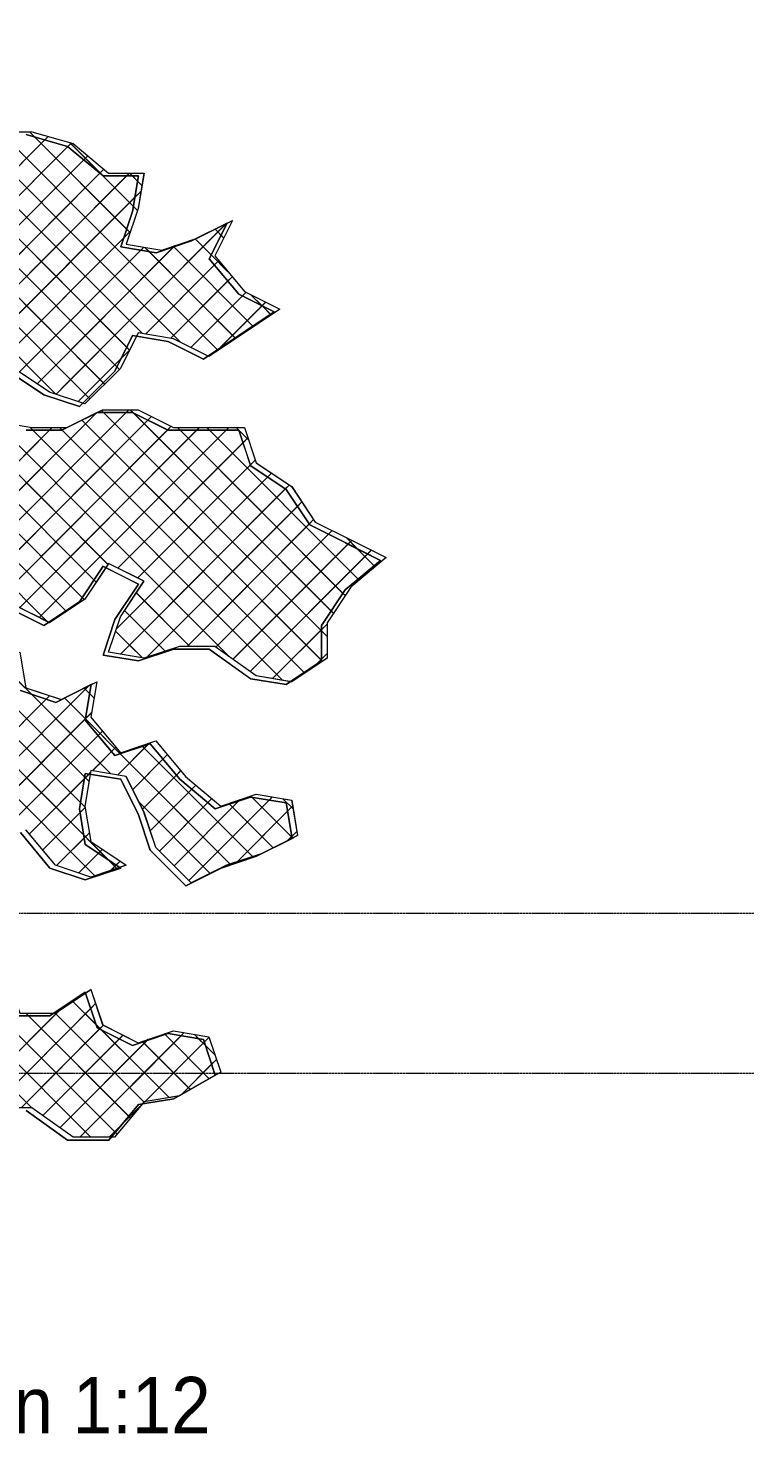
# Model space of a CAD drawing. Header units: millimetres. Extents: x -12186 to 152825, y -4386 to 9463.
# Drawn here: x 123591 to 125498, y 1431 to 5158 of the extents above; entities that cross this region are included whole.
import ezdxf

# ---------------------------------------------------------------- set-up
doc = ezdxf.new("R2010")
doc.units = ezdxf.units.MM
doc.linetypes.add('1000 Dashed', pattern=[2, 1, -1])
for name, color, linetype, lineweight in [('A-FLOR-LEVL', 51, 'Continuous', 5), ('G-ANNO-TEXT', 231, 'Continuous', 5), ('G-IMPT', 8, 'Continuous', 5), ('L-PLNT', 71, 'Continuous', 5)]:
    doc.layers.add(name, color=color, linetype=linetype, lineweight=lineweight)
doc.styles.add('Arial_4', font='arial.ttf', dxfattribs={"width": 0.9, "height": 150})

# ---------------------------------------------------------------- blocks, each defined once
blk = doc.blocks.new('SVA_Shades of Green Tree - Australian_Tree_based_on_Leopard_Tree_2901-V502-Section 4')
at = {"layer": 'G-IMPT'}
for p, q in [((-35442.8, 4322.5), (-36030.7, 4911.4)), ((-35442.7, 4322.5), (-36030.6, 4911.4)), ((-35343.2, 4301.3), (-35923.5, 4882.6)), ((-35831.7, 4868.9), (-35845.4, 4882.6)), ((-35577.4, 4614.3), (-35845.2, 4882.6)), ((-36675.1, 3988.6), (-35804.2, 4861)), ((-36675, 3988.6), (-35795, 4870)), ((-36640.4, 3944.8), (-35734.1, 4852.6)), ((-35648.9, 4215.3), (-36296.3, 4863.7)), ((-35645.1, 4211.6), (-36296.1, 4863.7)), ((-35544.5, 4345.9), (-36052.3, 4854.6)), ((-35544.3, 4345.9), (-36052.2, 4854.6)), ((-35344.8, 4302.7), (-35916.3, 4875.2)), ((-35586.7, 4623.5), (-35831.7, 4868.9)), ((-35804.2, 4861), (-35795.2, 4870)), ((-35743.5, 4843.3), (-35734.3, 4852.6)), ((-35651.1, 4766.5), (-35738.3, 4853.8)), ((-35557.8, 4673.1), (-35738.2, 4853.8)), ((-35688.1, 4176), (-36354.9, 4844)), ((-35684.3, 4172.4), (-36354.8, 4844)), ((-36281.1, 4304.8), (-35743.5, 4843.3)), ((-36159.7, 4347.9), (-35689.9, 4818.5)), ((-35700.7, 4807.8), (-35690, 4818.5)), ((-35775.4, 4185.1), (-36378.8, 4789.5)), ((-35775.3, 4185.1), (-36378.7, 4789.5)), ((-36159.8, 4347.9), (-35700.7, 4807.8)), ((-36081.5, 4347.9), (-35658, 4772.2)), ((-36081.4, 4347.9), (-35647.1, 4782.9)), ((-35586.5, 4309.5), (-36074, 4797.9)), ((-36021, 4330), (-35579.2, 4772.5)), ((-35658, 4772.2), (-35647.3, 4782.9)), ((-35586.7, 4765.1), (-35579.3, 4772.5)), ((-35571.5, 4765.1), (-35578.9, 4772.5)), ((-35545.9, 4739.6), (-35578.7, 4772.5)), ((-35612.5, 4257.2), (-36124.7, 4770.2)), ((-35606, 4250.8), (-36124.5, 4770.2)), ((-36021.1, 4330), (-35586.7, 4765.1)), ((-35568.8, 4684), (-35651.1, 4766.5)), ((-35557.6, 4751.2), (-35571.5, 4765.1)), ((-35546.1, 4739.6), (-35557.6, 4751.2)), ((-35966, 4306.8), (-35564.6, 4708.8)), ((-35965.8, 4306.8), (-35548.4, 4725)), ((-35564.6, 4708.8), (-35548.5, 4725)), ((-35558, 4673.1), (-35568.8, 4684)), ((-35774.4, 4184.8), (-35321.8, 4638.2)), ((-35760.5, 4198.9), (-35322, 4638.1)), ((-35577.5, 4614.3), (-35586.7, 4623.5)), ((-35399.2, 4599.5), (-35319.7, 4639.3)), ((-35335.6, 4607.3), (-35351.6, 4623.3)), ((-35328.2, 4600), (-35351.5, 4623.3)), ((-35919, 4275.4), (-35594.3, 4600.7)), ((-35918.8, 4275.4), (-35575.8, 4619)), ((-35594.3, 4600.7), (-35576, 4619)), ((-35317.1, 4510.4), (-35404.3, 4597.8)), ((-35361.7, 4555), (-35403.8, 4597.2)), ((-35328.3, 4600), (-35335.6, 4607.3)), ((-35872, 4244.1), (-35549.1, 4567.5)), ((-35871.9, 4244.1), (-35540.6, 4575.9)), ((-35825, 4212.7), (-35462.4, 4575.9)), ((-35824.9, 4212.7), (-35458.5, 4579.7)), ((-35549.1, 4567.5), (-35540.7, 4575.9)), ((-35527.1, 4563.8), (-35538.9, 4575.6)), ((-35296.2, 4332.7), (-35538.8, 4575.6)), ((-35297.8, 4334.1), (-35527.1, 4563.8)), ((-35461.3, 4576.3), (-35463.2, 4578.2)), ((-35249.2, 4364), (-35463, 4578.2)), ((-35462.4, 4575.9), (-35458.7, 4579.7)), ((-35250.8, 4365.5), (-35461.3, 4576.3)), ((-35317.2, 4510.4), (-35361.7, 4555)), ((-35536.7, 4344.6), (-35353.1, 4528.5)), ((-35536.6, 4344.6), (-35341.6, 4539.9)), ((-35353.1, 4528.5), (-35341.8, 4539.9)), ((-35469.6, 4333.4), (-35317.5, 4485.8)), ((-35469.5, 4333.4), (-35306, 4497.1)), ((-35317.5, 4485.8), (-35306.2, 4497.1)), ((-35415.7, 4309), (-35279, 4445.9)), ((-35415.6, 4309), (-35269, 4455.8)), ((-35279, 4445.9), (-35269.2, 4455.8)), ((-35226.7, 4419.8), (-35256.2, 4449.2)), ((-35202.3, 4395.4), (-35256, 4449.2)), ((-35348.4, 4297.8), (-35216.8, 4429.6)), ((-35341.3, 4305.1), (-35226.8, 4419.8)), ((-35226.8, 4419.8), (-35217, 4429.6)), ((-35203.8, 4396.8), (-35226.7, 4419.8)), ((-35249.4, 4364), (-35250.8, 4365.5)), ((-35202.4, 4395.4), (-35203.8, 4396.8)), ((-35296.4, 4332.7), (-35297.8, 4334.1)), ((-35348.5, 4297.8), (-35341.3, 4305.1)), ((-35343.3, 4301.3), (-35344.8, 4302.7)), ((-35715.8, 4165.2), (-35601.1, 4280.1)), ((-35606.1, 4250.8), (-35612.5, 4257.2)), ((-35645.3, 4211.6), (-35648.9, 4215.3)), ((-35774.5, 4184.8), (-35760.9, 4198.5)), ((-35684.4, 4172.4), (-35688.1, 4176)), ((-36001.3, 3722.3), (-35580.8, 4143.4)), ((-35648.1, 4136), (-35653.9, 4141.8)), ((-35053.5, 3540.6), (-35653.7, 4141.8)), ((-35588.4, 4136), (-35581, 4143.4)), ((-35568.7, 4134.9), (-35577.2, 4143.4)), ((-35036.9, 3602.3), (-35577.1, 4143.4)), ((-36037.2, 3764.9), (-35668.1, 4134.6)), ((-36037.1, 3764.9), (-35667.9, 4134.7)), ((-36001.4, 3722.3), (-35588.4, 4136)), ((-35985.4, 3659.9), (-35530.4, 4115.7)), ((-35985.3, 3659.9), (-35520.4, 4125.5)), ((-35312.2, 3485.9), (-35936.2, 4111)), ((-35312.3, 3485.9), (-35926.3, 4101)), ((-35744.8, 4096.3), (-35665.2, 4136.1)), ((-35068.4, 3476.9), (-35706, 4115.6)), ((-35066, 3474.6), (-35705.9, 4115.6)), ((-35068.4, 3555.3), (-35648.1, 4136)), ((-35042.9, 3608.2), (-35568.7, 4134.9)), ((-35530.4, 4115.7), (-35520.5, 4125.5)), ((-36115.5, 3764.9), (-35792, 4088.9)), ((-36115.4, 3764.9), (-35784.5, 4096.3)), ((-35673.6, 3691), (-36048.5, 4066.5)), ((-35667.6, 3685.1), (-36048.4, 4066.5)), ((-35636.3, 3732.2), (-35994.9, 4091.4)), ((-35636.4, 3732.2), (-35993.2, 4089.5)), ((-35934.4, 3632.5), (-35478.2, 4089.6)), ((-35934.3, 3632.5), (-35468.2, 4099.4)), ((-35871.5, 3617.1), (-35400.6, 4088.9)), ((-35871.4, 3617.1), (-35393.1, 4096.3)), ((-35835.9, 4088.9), (-35844.2, 4097.1)), ((-35172.1, 3424.1), (-35844.1, 4097.1)), ((-35172.3, 3424.1), (-35835.9, 4088.9)), ((-35819.3, 3591), (-35322.3, 4088.9)), ((-35819.2, 3591), (-35314.8, 4096.3)), ((-35792, 4088.9), (-35784.7, 4096.3)), ((-35758.2, 4089.5), (-35765, 4096.3)), ((-35113, 3443.3), (-35764.9, 4096.3)), ((-35114.6, 3444.7), (-35758.2, 4089.5)), ((-35609.9, 3722.2), (-35264.2, 4068.5)), ((-35478.2, 4089.6), (-35468.3, 4099.4)), ((-35444.5, 4088.9), (-35451.8, 4096.3)), ((-35005.6, 3649.4), (-35451.7, 4096.3)), ((-35011.5, 3655.2), (-35444.5, 4088.9)), ((-35400.6, 4088.9), (-35393.2, 4096.3)), ((-35366.2, 4088.9), (-35373.5, 4096.3)), ((-34968.2, 3690.4), (-35373.4, 4096.3)), ((-34971, 3693.1), (-35366.2, 4088.9)), ((-35322.3, 4088.9), (-35314.9, 4096.3)), ((-35262.7, 4063.7), (-35295.2, 4096.3)), ((-35262.6, 4063.7), (-35295.1, 4096.3)), ((-35277.2, 4055.6), (-35264.3, 4068.5)), ((-35704.9, 3643.9), (-36095.5, 4035.1)), ((-35699.7, 3638.8), (-36095.4, 4035.1)), ((-35610.1, 3722.2), (-35277.2, 4055.6)), ((-35798.1, 3580.4), (-36227.1, 4010.2)), ((-35798, 3580.4), (-36227, 4010.2)), ((-35746.6, 3607.4), (-36156.2, 4017.6)), ((-35748.2, 3608.8), (-36148.9, 4010.2)), ((-35557.9, 3696), (-35257.6, 3996.8)), ((-35557.7, 3696), (-35244.6, 4009.7)), ((-35257.6, 3996.8), (-35244.7, 4009.7)), ((-35613.9, 3561.4), (-35211.7, 3964.4)), ((-35613.8, 3561.4), (-35201.2, 3974.7)), ((-35211.7, 3964.4), (-35201.4, 3974.7)), ((-35603.4, 3493.4), (-35154.3, 3943.3)), ((-35579.3, 3517.7), (-35164.7, 3933)), ((-35164.7, 3933), (-35154.4, 3943.3)), ((-35533.3, 3485.4), (-35132.7, 3886.6)), ((-35533.1, 3485.4), (-35120.8, 3898.4)), ((-35132.7, 3886.6), (-35120.9, 3898.4)), ((-35426, 3514.4), (-35101.3, 3839.6)), ((-35425.9, 3514.4), (-35089.4, 3851.4)), ((-35101.3, 3839.6), (-35089.6, 3851.4)), ((-35349.5, 3512.6), (-35050.2, 3812.4)), ((-35349.4, 3512.6), (-35040.2, 3822.2)), ((-35050.2, 3812.4), (-35040.4, 3822.2)), ((-34973.6, 3774.1), (-35003, 3803.6)), ((-34925.5, 3726), (-35002.9, 3803.6)), ((-35303.9, 3479.9), (-34998, 3786.3)), ((-35303.7, 3479.9), (-34988, 3796.1)), ((-35258, 3447.2), (-34935.8, 3770)), ((-34998, 3786.3), (-34988.2, 3796.1)), ((-34928.3, 3728.7), (-34973.6, 3774.1)), ((-34945.8, 3760.1), (-34936, 3770)), ((-35258.2, 3447.2), (-34945.8, 3760.1)), ((-34925.6, 3726), (-34928.3, 3728.7)), ((-35671.5, 2904.5), (-36460.4, 3694.8)), ((-35671.3, 2904.5), (-36460.2, 3694.8)), ((-35667.7, 3685.1), (-35673.6, 3691)), ((-34968.4, 3690.4), (-34971, 3693.1)), ((-35419, 3514.4), (-35561, 3656.6)), ((-35418.9, 3514.4), (-35560.9, 3656.6)), ((-35005.7, 3649.4), (-35011.5, 3655.2)), ((-35793.9, 3578.3), (-35885.1, 3624)), ((-35699.8, 3638.8), (-35704.9, 3643.9)), ((-35746.8, 3607.4), (-35748.2, 3608.8)), ((-35484.6, 3501.6), (-35592.4, 3609.6)), ((-35484.4, 3501.6), (-35592.2, 3609.6)), ((-35037, 3602.3), (-35042.9, 3608.2)), ((-35579.9, 3518.7), (-35616.1, 3554.9)), ((-35544.8, 3483.7), (-35616, 3554.9)), ((-35198.6, 3428.5), (-35068.4, 3558.9)), ((-35198.4, 3428.5), (-35053.5, 3573.6)), ((-35068.4, 3558.9), (-35053.7, 3573.6)), ((-35053.7, 3540.6), (-35068.4, 3555.3)), ((-35603.5, 3493.4), (-35579.9, 3517.1)), ((-35544.9, 3483.7), (-35579.9, 3518.7)), ((-35628.4, 3175.2), (-35931, 3478.4)), ((-35090.3, 3458.4), (-35053.5, 3495.2)), ((-35083.2, 3465.6), (-35068.4, 3480.5)), ((-35068.4, 3480.5), (-35053.7, 3495.2)), ((-35066.1, 3474.6), (-35068.4, 3476.9)), ((-35709.5, 3099.5), (-36039.3, 3429.8)), ((-35697.1, 3087.2), (-36039.2, 3429.8)), ((-35686.6, 3155.2), (-35987, 3456)), ((-35698.3, 3166.7), (-35987, 3455.9)), ((-35113.1, 3443.3), (-35114.6, 3444.7)), ((-35090.4, 3458.4), (-35083.2, 3465.6)), ((-35612.6, 2924.2), (-36107.7, 3420)), ((-35700.6, 3012.2), (-36100.4, 3412.6)), ((-36085.1, 3011.1), (-35687.4, 3409.4)), ((-36084.9, 3011.1), (-35687.2, 3409.5)), ((-35840, 3387.1), (-35873.3, 3420.4)), ((-35760.5, 3372.8), (-35680.9, 3412.7)), ((-35684.9, 3388.6), (-35699.6, 3403.3)), ((-35673.3, 3377), (-35699.5, 3403.3)), ((-36124.7, 3049.8), (-35801, 3374.1)), ((-36124.6, 3049.8), (-35791.6, 3383.3)), ((-35628.5, 3175.2), (-35840, 3387.1)), ((-35801, 3374.1), (-35791.8, 3383.3)), ((-35696.1, 3321.4), (-35751.8, 3377.1)), ((-35311, 2935.7), (-35751.7, 3377.2)), ((-35673.4, 3377), (-35684.9, 3388.6)), ((-36065.5, 2952.3), (-35695.9, 3322.4)), ((-36065.3, 2952.3), (-35679.7, 3338.6)), ((-35603.6, 3228.7), (-35696.1, 3321.4)), ((-35695.9, 3322.4), (-35679.8, 3338.6)), ((-36024.1, 2915.2), (-35651.1, 3288.8)), ((-35662.6, 3277.4), (-35651.2, 3288.8)), ((-36024.2, 2915.2), (-35662.6, 3277.4)), ((-35677.9, 3183.5), (-35615.5, 3246)), ((-35627, 3234.6), (-35615.6, 3246)), ((-35610.9, 3172.3), (-35530.1, 3253.3)), ((-35610.8, 3172.3), (-35526.2, 3257)), ((-35544.9, 3248.3), (-35546.8, 3250.2)), ((-35252.2, 2955.3), (-35546.6, 3250.2)), ((-35252.4, 2955.3), (-35544.9, 3248.3)), ((-35530.1, 3253.3), (-35526.3, 3257)), ((-35678.1, 3183.5), (-35627, 3234.6)), ((-35311.1, 2935.7), (-35603.6, 3228.7)), ((-35570.6, 3134.2), (-35490.1, 3214.9)), ((-35570.5, 3134.2), (-35478.6, 3226.2)), ((-35490.1, 3214.9), (-35478.8, 3226.2)), ((-35845.4, 3015.8), (-35682.7, 3178.7)), ((-35699, 3162.5), (-35686.5, 3175)), ((-35686.5, 3175), (-35682.8, 3178.7)), ((-35544.5, 3081.9), (-35454.5, 3172.1)), ((-35544.4, 3081.9), (-35443, 3183.5)), ((-35454.5, 3172.1), (-35443.2, 3183.5)), ((-35837.7, 2286.8), (-36685.2, 3135.8)), ((-35837.6, 2286.8), (-36685.1, 3135.8)), ((-35845.5, 3015.8), (-35699, 3162.5)), ((-35686.8, 3155.2), (-35698.3, 3166.7)), ((-35524, 3024.1), (-35413.7, 3134.6)), ((-35523.8, 3024.1), (-35402.8, 3145.3)), ((-35413.7, 3134.6), (-35403, 3145.3)), ((-35697.2, 3087.2), (-35709.5, 3099.5)), ((-35364.4, 2910.6), (-35553.7, 3100.3)), ((-35364.2, 2910.6), (-35553.6, 3100.3)), ((-35499.6, 2970.1), (-35370.9, 3099)), ((-35499.5, 2970.1), (-35360.1, 3109.7)), ((-35460.4, 2930.9), (-35288.3, 3103.3)), ((-35460.3, 2930.9), (-35284.4, 3107.1)), ((-35421.3, 2891.7), (-35207.7, 3105.6)), ((-35421.2, 2891.7), (-35199.1, 3114.1)), ((-35370.9, 3099), (-35360.3, 3109.7)), ((-35313.5, 3094.9), (-35315.3, 3096.8)), ((-35197.1, 2978.6), (-35315.2, 3096.8)), ((-35197.3, 2978.6), (-35313.5, 3094.9)), ((-35288.3, 3103.3), (-35284.6, 3107.1)), ((-35253.5, 3113.3), (-35256.6, 3116.4)), ((-35144.9, 3004.7), (-35256.5, 3116.4)), ((-35147.4, 3007.1), (-35253.5, 3113.3)), ((-35207.7, 3105.6), (-35199.3, 3114.1)), ((-35144, 3082.1), (-35171.3, 3109.4)), ((-35143.9, 3082.1), (-35171.2, 3109.4)), ((-35809.9, 2973), (-35710.7, 3072.4)), ((-35809.8, 2973), (-35696.9, 3086)), ((-35710.7, 3072.4), (-35697, 3086)), ((-35293, 2941.7), (-35158.9, 3076.1)), ((-35292.9, 2941.7), (-35145.2, 3089.7)), ((-35158.9, 3076.1), (-35145.3, 3089.7)), ((-35158.5, 2997.9), (-35134, 3022.5)), ((-35147.7, 3008.8), (-35134.1, 3022.5)), ((-35773.1, 2931.5), (-35699.5, 3005.2)), ((-35772.9, 2931.5), (-35685.7, 3018.8)), ((-35636.3, 2947.8), (-35700.6, 3012.2)), ((-35699.5, 3005.2), (-35685.8, 3018.8)), ((-35158.7, 2997.9), (-35147.7, 3008.8)), ((-35145.1, 3004.7), (-35147.4, 3007.1)), ((-35714.3, 2911.9), (-35661.6, 2964.7)), ((-35714.2, 2911.9), (-35651.2, 2975)), ((-35661.6, 2964.7), (-35651.3, 2975)), ((-35612.7, 2924.2), (-35636.3, 2947.8)), ((-35629.3, 2918.6), (-35614.6, 2933.3)), ((-35629.1, 2918.6), (-35604.2, 2943.6)), ((-35614.6, 2933.3), (-35604.3, 2943.6)), ((-35681.7, 2209.1), (-36247, 2775.3)), ((-35681.8, 2209.1), (-36245.3, 2773.5)), ((-35611.9, 2217.6), (-36188.3, 2794.9)), ((-35616.7, 2222.3), (-36186.5, 2793.1)), ((-35681.5, 2600.9), (-35682.5, 2601.9)), ((-35681.4, 2600.9), (-35682.4, 2601.9)), ((-36282.9, 2028.6), (-35766.7, 2545.6)), ((-36282.8, 2028.6), (-35766.6, 2545.6)), ((-36236.7, 1996.5), (-35682.3, 2551.8)), ((-36236.6, 1996.5), (-35669.3, 2564.7)), ((-35847.6, 2532), (-35855, 2539.3)), ((-35576.3, 2260.4), (-35854.8, 2539.3)), ((-35580.3, 2342.7), (-35776.7, 2539.3)), ((-35540.7, 2303.1), (-35776.5, 2539.3)), ((-35668, 2509), (-35729.5, 2570.5)), ((-35473.8, 2314.6), (-35729.4, 2570.5)), ((-35682.3, 2551.8), (-35669.4, 2564.7)), ((-35867.5, 2287.7), (-35648.6, 2507)), ((-35581.1, 2265), (-35847.6, 2532)), ((-35654, 2494.9), (-35668, 2509)), ((-35658.5, 2497.2), (-35648.7, 2507)), ((-35867.6, 2287.7), (-35658.5, 2497.2)), ((-35810, 2267), (-35606.3, 2471)), ((-35809.9, 2267), (-35596.4, 2480.9)), ((-35764.3, 2234.3), (-35533.1, 2466)), ((-35764.2, 2234.3), (-35529.3, 2469.7)), ((-35711.1, 2209.1), (-35433.3, 2487.4)), ((-35474, 2314.6), (-35654, 2494.9)), ((-35606.3, 2471), (-35596.5, 2480.9)), ((-35579.5, 2341.1), (-35441.8, 2479)), ((-35543.4, 2462.5), (-35545.2, 2464.4)), ((-35416.9, 2336), (-35545.1, 2464.4)), ((-35417.7, 2336.6), (-35543.4, 2462.5)), ((-35538.4, 2303.8), (-35380.2, 2462.2)), ((-35538.3, 2303.8), (-35367.2, 2475.1)), ((-35533.1, 2466), (-35529.4, 2469.7)), ((-35484.6, 2482.1), (-35486.5, 2484)), ((-35367.1, 2364.5), (-35486.4, 2484)), ((-35367.8, 2365.1), (-35484.6, 2482.1)), ((-35441.8, 2479), (-35433.4, 2487.4)), ((-35395.4, 2471.2), (-35407.2, 2483)), ((-35351.2, 2427.1), (-35407.1, 2483)), ((-35377.1, 2452.8), (-35395.4, 2471.2)), ((-35380.2, 2462.2), (-35367.4, 2475.1)), ((-35351.4, 2427.1), (-35377.1, 2452.8)), ((-35442.5, 2321.3), (-35347.7, 2416.3)), ((-35440.3, 2323.6), (-35360.6, 2403.4)), ((-35360.6, 2403.4), (-35347.8, 2416.3)), ((-35711.2, 2209.1), (-35579.9, 2340.6)), ((-35540.8, 2303.1), (-35579.9, 2342.3)), ((-35442.6, 2321.3), (-35440.3, 2323.6)), ((-35632.8, 2209.1), (-35549.6, 2292.4)), ((-35601, 2241.1), (-35549.8, 2292.4)), ((-35633, 2209.1), (-35601, 2241.1)), ((-35576.4, 2260.4), (-35579.9, 2263.9)), ((-35627.6, 2209.1), (-35729, 2209.1)), ((-35612, 2217.6), (-35616.7, 2222.3))]:
    blk.add_line(p, q, dxfattribs=at)
at = {"layer": 'G-IMPT', "flags": 128}
for points in [[(-35933.1, 4882.6), (-35838.9, 4882.6), (-35728.9, 4851.1), (-35634.7, 4772.5), (-35540.5, 4772.5), (-35556.2, 4678.1), (-35587.6, 4583.8), (-35493.3, 4568.1), (-35399.1, 4599.5), (-35304.9, 4646.7), (-35352, 4552.3), (-35273.4, 4458), (-35179.2, 4410.8), (-35273.4, 4347.9), (-35367.7, 4285), (-35461.9, 4332.2), (-35556.2, 4347.9), (-35603.3, 4253.5), (-35697.5, 4159.2), (-35791.8, 4190.6), (-35886, 4253.5)], [(-35933.1, 4112), (-35838.9, 4096.3), (-35744.6, 4096.3), (-35650.4, 4143.4), (-35556.2, 4143.4), (-35461.9, 4096.3), (-35273.4, 4096.3), (-35242, 4001.9), (-35147.8, 3939), (-35085, 3844.6), (-34990.7, 3797.5), (-34896.5, 3750.3), (-34990.7, 3671.6), (-35053.5, 3577.3), (-35053.5, 3482.9), (-35147.8, 3420), (-35242, 3435.8), (-35352, 3514.4), (-35446.2, 3514.4), (-35540.5, 3482.9), (-35634.7, 3498.7), (-35603.3, 3593), (-35540.5, 3687.4), (-35634.7, 3734.6), (-35697.5, 3640.2), (-35791.8, 3577.3), (-35886, 3624.5)], [(-35854.6, 3404.3), (-35760.3, 3372.8), (-35666.1, 3420), (-35681.8, 3325.7), (-35603.3, 3231.3), (-35509, 3262.8), (-35430.5, 3168.4), (-35336.3, 3089.8), (-35242, 3121.2), (-35147.8, 3105.5), (-35132.1, 3011.1), (-35226.3, 2964), (-35320.6, 2932.5), (-35414.8, 2885.3), (-35509, 2979.7), (-35540.5, 3074), (-35587.6, 3168.4), (-35681.8, 3184.1), (-35697.5, 3089.8), (-35681.8, 2995.4), (-35587.6, 2932.5), (-35681.8, 2901.1), (-35776.1, 2932.5), (-35854.6, 3026.9)], [(-35870.3, 2539.3), (-35776.1, 2539.3), (-35681.8, 2602.3), (-35650.4, 2507.9), (-35556.2, 2460.7), (-35461.9, 2492.2), (-35367.7, 2476.4), (-35336.3, 2382.1), (-35446.2, 2319.2), (-35540.5, 2303.4), (-35619, 2209.1), (-35728.9, 2209.1), (-35838.9, 2287.7), (-35933.1, 2287.7)], [(-36581.8, 5158.3), (-36498.7, 5102.8), (-36404.4, 5118.5), (-36310.2, 5118.5), (-36216, 5102.8), (-36121.7, 5071.3), (-36027.5, 5071.3), (-35949, 4976.9), (-35933.2, 4882.6), (-35839, 4882.6), (-35729.1, 4851.1), (-35634.8, 4772.5), (-35540.6, 4772.5), (-35556.3, 4678.1), (-35587.7, 4583.8), (-35493.5, 4568.1), (-35399.2, 4599.5)], [(-35715.7, 4165.2), (-35579, 4302.1), (-36073.8, 4797.9)], [(-35319.7, 4639.3), (-35305, 4646.7), (-35352.1, 4552.3), (-35273.6, 4458), (-35179.3, 4410.8), (-35273.6, 4347.9), (-35367.8, 4285), (-35369.9, 4286)], [(-35703.1, 4161), (-35791.9, 4190.6), (-35886.1, 4253.5), (-35980.4, 4316.4), (-36074.6, 4347.9), (-36168.8, 4347.9), (-36263.1, 4300.7)], [(-35560.8, 4338.8), (-35603.4, 4253.5), (-35697.6, 4159.2), (-35703.1, 4161)], [(-35369.9, 4286), (-35462, 4332.2), (-35556.3, 4347.9), (-35560.8, 4338.8)], [(-35601.1, 4280.1), (-35579.1, 4302.1), (-35586.5, 4309.5)], [(-35665.2, 4136.1), (-35650.5, 4143.4), (-35556.3, 4143.4), (-35462, 4096.3), (-35273.6, 4096.3), (-35242.2, 4001.9), (-35147.9, 3939), (-35085.1, 3844.6), (-34990.8, 3797.5), (-34896.6, 3750.3), (-34990.8, 3671.6), (-35053.7, 3577.3), (-35053.7, 3482.9), (-35147.9, 3420), (-35150.8, 3420.5)], [(-36035, 4075.5), (-36027.5, 4080.5), (-35933.2, 4112), (-35839, 4096.3), (-35744.8, 4096.3)], [(-35150.8, 3420.5), (-35242.2, 3435.8), (-35352.1, 3514.4), (-35446.3, 3514.4), (-35540.6, 3482.9), (-35634.8, 3498.7), (-35603.4, 3593), (-35540.6, 3687.4), (-35634.8, 3734.6), (-35642.2, 3723.5)], [(-35642.2, 3723.5), (-35697.6, 3640.2), (-35791.9, 3577.3), (-35793.9, 3578.3)], [(-35979.3, 3459.9), (-35964.7, 3467.2), (-35870.4, 3498.7), (-35854.7, 3404.3), (-35760.5, 3372.8)], [(-35680.9, 3412.7), (-35666.2, 3420), (-35681.9, 3325.7), (-35603.4, 3231.3), (-35509.2, 3262.8), (-35430.6, 3168.4), (-35336.4, 3089.8), (-35242.2, 3121.2), (-35147.9, 3105.5), (-35132.2, 3011.1), (-35146.9, 3003.8)], [(-35683.5, 3174.6), (-35697.6, 3089.8), (-35681.9, 2995.4), (-35587.7, 2932.5), (-35604.9, 2926.8)], [(-35146.9, 3003.8), (-35226.4, 2964), (-35320.7, 2932.5), (-35414.9, 2885.3), (-35509.2, 2979.7), (-35540.6, 3074), (-35587.7, 3168.4), (-35681.9, 3184.1), (-35683.5, 3174.6)], [(-35604.9, 2926.8), (-35681.9, 2901.1), (-35776.2, 2932.5), (-35853.8, 3025.7)], [(-36072.7, 2860.4), (-36058.9, 2869.6), (-36011.8, 2775.2), (-35917.5, 2728.1), (-35901.8, 2633.7), (-35870.4, 2539.3), (-35779.8, 2539.3)], [(-35779.8, 2539.3), (-35776.2, 2539.3), (-35696, 2592.9)], [(-35696, 2592.9), (-35681.9, 2602.3), (-35650.5, 2507.9), (-35556.3, 2460.7), (-35462, 2492.2), (-35367.8, 2476.4), (-35336.4, 2382.1), (-35446.3, 2319.2), (-35448.8, 2318.8)], [(-35448.8, 2318.8), (-35540.6, 2303.4), (-35545.4, 2297.7)], [(-35729.1, 2209.1), (-35839, 2287.7), (-35933.2, 2287.7), (-35938.2, 2280.3)], [(-35545.4, 2297.7), (-35619.1, 2209.1), (-35627.6, 2209.1)]]:
    blk.add_lwpolyline(points, dxfattribs=at)
at = {"layer": 'L-PLNT'}
for p, q in [((-35743.7, 4843.7), (-35853.7, 4875.2)), ((-35853.7, 4875.2), (-35743.8, 4843.7)), ((-35743.8, 4843.7), (-35743.7, 4843.7)), ((-35649.5, 4765.1), (-35743.7, 4843.7)), ((-35743.7, 4843.7), (-35649.5, 4765.1)), ((-35555.3, 4765.1), (-35649.5, 4765.1)), ((-35649.5, 4765.1), (-35555.3, 4765.1)), ((-35649.5, 4765.1), (-35649.5, 4765.1)), ((-35571, 4670.7), (-35555.3, 4765.1)), ((-35555.3, 4765.1), (-35571, 4670.7)), ((-35555.3, 4765.1), (-35555.3, 4765.1)), ((-35602.4, 4576.4), (-35571, 4670.7)), ((-35571, 4670.7), (-35602.4, 4576.4)), ((-35571, 4670.7), (-35571, 4670.7)), ((-35319.7, 4639.3), (-35413.9, 4592.1)), ((-35413.9, 4592.1), (-35319.7, 4639.3)), ((-35366.8, 4544.9), (-35319.7, 4639.3)), ((-35319.7, 4639.3), (-35366.8, 4544.9)), ((-35319.7, 4639.3), (-35319.7, 4639.3)), ((-35413.9, 4592.1), (-35508.1, 4560.7)), ((-35508.1, 4560.7), (-35413.9, 4592.1)), ((-35413.9, 4592.1), (-35413.9, 4592.1)), ((-35508.1, 4560.7), (-35602.4, 4576.4)), ((-35602.4, 4576.4), (-35508.2, 4560.7)), ((-35602.4, 4576.4), (-35602.4, 4576.4)), ((-35508.2, 4560.7), (-35508.1, 4560.7)), ((-35288.2, 4450.6), (-35366.8, 4544.9)), ((-35366.8, 4544.9), (-35288.3, 4450.6)), ((-35366.8, 4544.9), (-35366.8, 4544.9)), ((-35288.3, 4450.6), (-35288.2, 4450.6)), ((-35194, 4403.4), (-35288.2, 4450.6)), ((-35288.2, 4450.6), (-35194, 4403.4)), ((-35288.2, 4340.5), (-35194, 4403.4)), ((-35194, 4403.4), (-35288.2, 4340.5)), ((-35194, 4403.4), (-35194, 4403.4)), ((-35618.1, 4246.1), (-35571, 4340.5)), ((-35571, 4340.5), (-35618.1, 4246.1)), ((-35571, 4340.5), (-35476.7, 4324.8)), ((-35476.8, 4324.8), (-35571, 4340.5)), ((-35571, 4340.5), (-35571, 4340.5)), ((-35476.8, 4324.8), (-35476.7, 4324.8)), ((-35476.7, 4324.8), (-35382.5, 4277.6)), ((-35382.5, 4277.6), (-35476.7, 4324.7)), ((-35382.5, 4277.6), (-35288.2, 4340.5)), ((-35288.3, 4340.5), (-35382.5, 4277.6)), ((-35382.5, 4277.6), (-35382.5, 4277.6)), ((-35900.8, 4246.1), (-35806.6, 4183.2)), ((-35806.6, 4183.2), (-35900.8, 4246.1)), ((-35618.1, 4246.1), (-35712.4, 4151.8)), ((-35712.3, 4151.8), (-35618.1, 4246.1)), ((-35618.1, 4246.1), (-35618.1, 4246.1)), ((-35806.6, 4183.2), (-35712.3, 4151.8)), ((-35712.4, 4151.8), (-35806.6, 4183.2)), ((-35806.6, 4183.2), (-35806.6, 4183.2)), ((-35712.4, 4151.8), (-35712.3, 4151.8)), ((-35665.2, 4136), (-35759.4, 4088.9)), ((-35759.4, 4088.9), (-35665.2, 4136)), ((-35571, 4136), (-35665.2, 4136)), ((-35665.2, 4136), (-35571, 4136)), ((-35665.2, 4136), (-35665.2, 4136)), ((-35476.7, 4088.9), (-35571, 4136)), ((-35571, 4136), (-35476.8, 4088.9)), ((-35571, 4136), (-35571, 4136)), ((-35759.4, 4088.9), (-35853.7, 4088.9)), ((-35853.7, 4088.9), (-35759.5, 4088.9)), ((-35759.5, 4088.9), (-35759.4, 4088.9)), ((-35476.8, 4088.9), (-35476.7, 4088.9)), ((-35288.2, 4088.9), (-35476.7, 4088.9)), ((-35476.7, 4088.9), (-35288.3, 4088.9)), ((-35288.3, 4088.9), (-35256.9, 3994.5)), ((-35288.3, 4088.9), (-35288.2, 4088.9)), ((-35256.8, 3994.5), (-35288.2, 4088.9)), ((-35256.9, 3994.5), (-35256.8, 3994.5)), ((-35162.6, 3931.6), (-35256.8, 3994.5)), ((-35256.8, 3994.5), (-35162.6, 3931.6)), ((-35099.8, 3837.2), (-35162.6, 3931.6)), ((-35162.6, 3931.6), (-35099.8, 3837.2)), ((-35162.6, 3931.6), (-35162.6, 3931.6)), ((-35005.5, 3790.1), (-35099.8, 3837.2)), ((-35099.8, 3837.2), (-35005.6, 3790.1)), ((-35099.8, 3837.2), (-35099.8, 3837.2)), ((-34911.3, 3742.9), (-35005.5, 3790.1)), ((-35005.5, 3790), (-34911.3, 3742.9)), ((-35649.5, 3727.2), (-35712.4, 3632.8)), ((-35712.3, 3632.8), (-35649.5, 3727.2)), ((-35649.5, 3727.2), (-35555.3, 3680)), ((-35649.5, 3727.2), (-35649.5, 3727.2)), ((-35005.5, 3664.3), (-34911.3, 3742.9)), ((-34911.3, 3742.9), (-35005.5, 3664.3)), ((-34911.3, 3742.9), (-34911.3, 3742.9)), ((-35555.3, 3680), (-35649.5, 3727.1)), ((-35555.3, 3680), (-35618.1, 3585.6)), ((-35618.1, 3585.6), (-35555.3, 3680)), ((-35555.3, 3680), (-35555.3, 3680)), ((-35068.4, 3569.9), (-35005.5, 3664.3)), ((-35005.6, 3664.3), (-35068.4, 3569.9)), ((-35005.6, 3664.3), (-35005.5, 3664.3)), ((-35900.8, 3617.1), (-35806.6, 3569.9)), ((-35806.6, 3569.9), (-35900.8, 3617.1)), ((-35806.6, 3569.9), (-35712.3, 3632.8)), ((-35712.4, 3632.8), (-35806.6, 3569.9)), ((-35712.4, 3632.8), (-35712.3, 3632.8)), ((-35618.1, 3585.6), (-35649.5, 3491.3)), ((-35649.5, 3491.3), (-35618.1, 3585.6)), ((-35618.1, 3585.6), (-35618.1, 3585.6)), ((-35806.6, 3569.9), (-35806.6, 3569.9)), ((-35068.4, 3475.5), (-35068.4, 3569.9)), ((-35068.4, 3569.9), (-35068.4, 3475.5)), ((-35068.4, 3569.9), (-35068.4, 3569.9)), ((-35555.3, 3475.5), (-35461, 3507)), ((-35461.1, 3507), (-35555.3, 3475.6)), ((-35461.1, 3507), (-35461, 3507)), ((-35461, 3507), (-35366.8, 3507)), ((-35366.8, 3507), (-35461, 3507)), ((-35366.8, 3507), (-35256.8, 3428.4)), ((-35256.9, 3428.4), (-35366.8, 3507)), ((-35366.8, 3507), (-35366.8, 3507)), ((-35649.5, 3491.3), (-35555.3, 3475.5)), ((-35555.3, 3475.5), (-35649.5, 3491.3)), ((-35649.5, 3491.3), (-35649.5, 3491.3)), ((-35555.3, 3475.5), (-35555.3, 3475.5)), ((-35162.6, 3412.6), (-35068.4, 3475.5)), ((-35068.4, 3475.5), (-35162.6, 3412.7)), ((-35068.4, 3475.5), (-35068.4, 3475.5)), ((-35775.2, 3365.5), (-35869.4, 3396.9)), ((-35869.4, 3396.9), (-35775.2, 3365.5)), ((-35680.9, 3412.6), (-35775.2, 3365.5)), ((-35775.2, 3365.5), (-35681, 3412.6)), ((-35681, 3412.6), (-35696.7, 3318.3)), ((-35696.6, 3318.3), (-35680.9, 3412.6)), ((-35681, 3412.6), (-35680.9, 3412.6)), ((-35256.9, 3428.4), (-35256.8, 3428.4)), ((-35256.8, 3428.4), (-35162.6, 3412.6)), ((-35162.6, 3412.6), (-35256.8, 3428.3)), ((-35162.6, 3412.6), (-35162.6, 3412.6)), ((-35775.2, 3365.5), (-35775.2, 3365.5)), ((-35696.7, 3318.3), (-35618.1, 3223.9)), ((-35696.7, 3318.3), (-35696.6, 3318.3)), ((-35618.1, 3223.9), (-35696.6, 3318.3)), ((-35523.8, 3255.4), (-35618.1, 3223.9)), ((-35618.1, 3223.9), (-35523.9, 3255.4)), ((-35523.9, 3255.4), (-35445.4, 3161)), ((-35523.9, 3255.4), (-35523.8, 3255.4)), ((-35445.3, 3161), (-35523.8, 3255.4)), ((-35618.1, 3223.9), (-35618.1, 3223.9)), ((-35696.7, 3176.7), (-35712.4, 3082.4)), ((-35712.3, 3082.4), (-35696.6, 3176.7)), ((-35696.7, 3176.7), (-35696.6, 3176.7)), ((-35696.6, 3176.7), (-35602.4, 3161)), ((-35602.4, 3161), (-35696.6, 3176.7)), ((-35602.4, 3161), (-35555.3, 3066.6)), ((-35555.3, 3066.6), (-35602.4, 3161)), ((-35602.4, 3161), (-35602.4, 3161)), ((-35445.4, 3161), (-35445.3, 3161)), ((-35351.1, 3082.4), (-35445.3, 3161)), ((-35445.3, 3161), (-35351.1, 3082.4)), ((-35256.8, 3113.8), (-35351.1, 3082.4)), ((-35351.1, 3082.4), (-35256.9, 3113.8)), ((-35256.9, 3113.8), (-35256.8, 3113.8)), ((-35162.6, 3098.1), (-35256.8, 3113.8)), ((-35256.8, 3113.8), (-35162.6, 3098.1)), ((-35146.9, 3003.7), (-35162.6, 3098.1)), ((-35162.6, 3098.1), (-35146.9, 3003.7)), ((-35162.6, 3098.1), (-35162.6, 3098.1)), ((-35712.4, 3082.4), (-35696.7, 2988)), ((-35712.4, 3082.4), (-35712.3, 3082.4)), ((-35696.6, 2988), (-35712.3, 3082.4)), ((-35555.3, 3066.6), (-35523.8, 2972.3)), ((-35523.9, 2972.3), (-35555.3, 3066.6)), ((-35555.3, 3066.6), (-35555.3, 3066.6)), ((-35351.1, 3082.4), (-35351.1, 3082.4)), ((-35869.4, 3019.5), (-35790.9, 2925.1)), ((-35790.9, 2925.1), (-35869.4, 3019.5)), ((-35696.7, 2988), (-35696.6, 2988)), ((-35602.4, 2925.1), (-35696.6, 2988)), ((-35696.6, 2988), (-35602.4, 2925.1)), ((-35241.1, 2956.6), (-35146.9, 3003.7)), ((-35146.9, 3003.7), (-35241.1, 2956.6)), ((-35146.9, 3003.7), (-35146.9, 3003.7)), ((-35429.6, 2877.9), (-35523.9, 2972.3)), ((-35523.9, 2972.3), (-35523.8, 2972.3)), ((-35523.8, 2972.3), (-35429.6, 2877.9)), ((-35335.4, 2925.1), (-35241.1, 2956.6)), ((-35241.2, 2956.6), (-35335.4, 2925.1)), ((-35241.2, 2956.6), (-35241.1, 2956.6)), ((-35790.9, 2925.1), (-35696.6, 2893.7)), ((-35696.7, 2893.7), (-35790.9, 2925.1)), ((-35790.9, 2925.1), (-35790.9, 2925.1)), ((-35696.6, 2893.7), (-35602.4, 2925.1)), ((-35602.4, 2925.1), (-35696.6, 2893.7)), ((-35602.4, 2925.1), (-35602.4, 2925.1)), ((-35429.6, 2877.9), (-35335.4, 2925.1)), ((-35335.4, 2925.1), (-35429.6, 2878)), ((-35335.4, 2925.1), (-35335.4, 2925.1)), ((-35696.7, 2893.7), (-35696.6, 2893.7)), ((-35429.6, 2877.9), (-35429.6, 2877.9)), ((-35696.6, 2594.9), (-35790.9, 2532)), ((-35790.9, 2532), (-35696.7, 2594.9)), ((-35696.7, 2594.9), (-35665.2, 2500.5)), ((-35696.7, 2594.9), (-35696.6, 2594.9)), ((-35665.2, 2500.5), (-35696.6, 2594.9)), ((-35790.9, 2532), (-35885.1, 2532)), ((-35885.1, 2532), (-35790.9, 2532)), ((-35790.9, 2532), (-35790.9, 2532)), ((-35571, 2453.3), (-35665.2, 2500.5)), ((-35665.2, 2500.5), (-35571, 2453.3)), ((-35665.2, 2500.5), (-35665.2, 2500.5)), ((-35476.7, 2484.8), (-35571, 2453.3)), ((-35571, 2453.3), (-35476.8, 2484.8)), ((-35476.8, 2484.8), (-35476.7, 2484.8)), ((-35382.5, 2469), (-35476.7, 2484.8)), ((-35476.7, 2484.8), (-35382.5, 2469)), ((-35351.1, 2374.7), (-35382.5, 2469)), ((-35382.5, 2469), (-35351.1, 2374.7)), ((-35382.5, 2469), (-35382.5, 2469)), ((-35571, 2453.3), (-35571, 2453.3)), ((-35461, 2311.8), (-35351.1, 2374.7)), ((-35351.1, 2374.7), (-35461, 2311.8)), ((-35351.1, 2374.7), (-35351.1, 2374.7)), ((-35555.3, 2296.1), (-35461, 2311.8)), ((-35461.1, 2311.8), (-35555.3, 2296.1)), ((-35461.1, 2311.8), (-35461, 2311.8)), ((-35853.7, 2280.3), (-35743.7, 2201.7)), ((-35743.8, 2201.7), (-35853.7, 2280.3)), ((-35633.8, 2201.7), (-35555.3, 2296.1)), ((-35555.3, 2296.1), (-35633.8, 2201.7)), ((-35555.3, 2296.1), (-35555.3, 2296.1)), ((-35743.8, 2201.7), (-35743.7, 2201.7)), ((-35743.7, 2201.7), (-35633.8, 2201.7)), ((-35633.8, 2201.7), (-35743.7, 2201.7)), ((-35633.8, 2201.7), (-35633.8, 2201.7))]:
    blk.add_line(p, q, dxfattribs=at)

msp = doc.modelspace()

# ---------------------------------------------------------------- linework, layer by layer
at = {"layer": 'A-FLOR-LEVL', "linetype": '1000 Dashed'}
for p, q in [((123226.9, 2805), (152025.2, 2805)), ((123226.9, 2380), (150755.2, 2380))]:
    msp.add_line(p, q, dxfattribs=at)

# ---------------------------------------------------------------- block references
at = {"layer": 'L-PLNT'}
msp.add_blockref('SVA_Shades of Green Tree - Australian_Tree_based_on_Leopard_Tree_2901-V502-Section 4', (159440.3, 0), dxfattribs=at)

# ---------------------------------------------------------------- next in the draw order: texts
at = {"layer": 'G-ANNO-TEXT', "color": 7, "insert": (122421.1, 1572.2), "char_height": 150, "width": 2027.468, "attachment_point": 1, "style": 'Arial_4', "bg_fill": 3, "box_fill_scale": 1.25, "bg_fill_color": 256, "bg_fill_true_color": 13158600, "bg_fill_transparency": 0}
msp.add_mtext('Ramp up - Min 1:12', dxfattribs=at)

doc.saveas('drawing.dxf')
